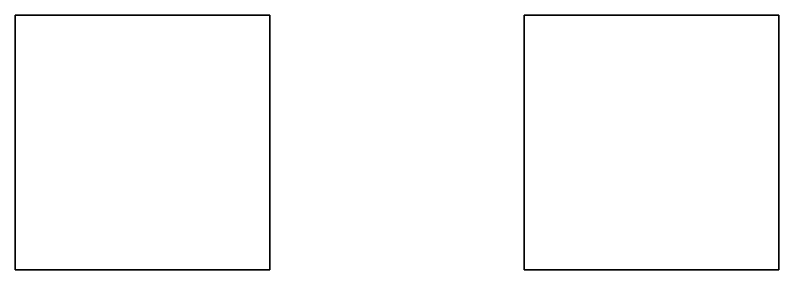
# Model space of a CAD drawing. Header units: millimetres. Extents: x -5.7 to 2.4, y -19.3 to 8.9.
# Drawn here: x -5.68 to -2.68, y -19.33 to -18.33 of the extents above; entities that cross this region are included whole.
import ezdxf

# ---------------------------------------------------------------- set-up
doc = ezdxf.new("R2010")
doc.units = ezdxf.units.MM

msp = doc.modelspace()

# ---------------------------------------------------------------- linework, layer by layer
for points in [[(-5.68, -19.33), (-5.68, -18.33), (-4.68, -18.33), (-4.68, -19.33)], [(-4.68, -19.33), (-4.68, -18.33), (-5.68, -18.33), (-5.68, -19.33)], [(-2.68, -18.33, 1), (-2.68, -18.33), (-3.68, -18.33), (-3.68, -18.33, 1)], [(-3.68, -18.33, 1), (-3.68, -18.33), (-3.68, -19.33), (-3.68, -19.33, 1)], [(-3.68, -19.33), (-3.68, -18.33), (-2.68, -18.33), (-2.68, -19.33)], [(-2.68, -19.33, 1), (-2.68, -18.33, 1), (-3.68, -18.33, 1), (-3.68, -19.33, 1)], [(-2.68, -19.33), (-2.68, -18.33), (-2.68, -18.33, 1), (-2.68, -19.33, 1)], [(-3.68, -19.33, 1), (-3.68, -19.33), (-2.68, -19.33), (-2.68, -19.33, 1)]]:
    msp.add_3dface(points)

doc.saveas('drawing.dxf')
